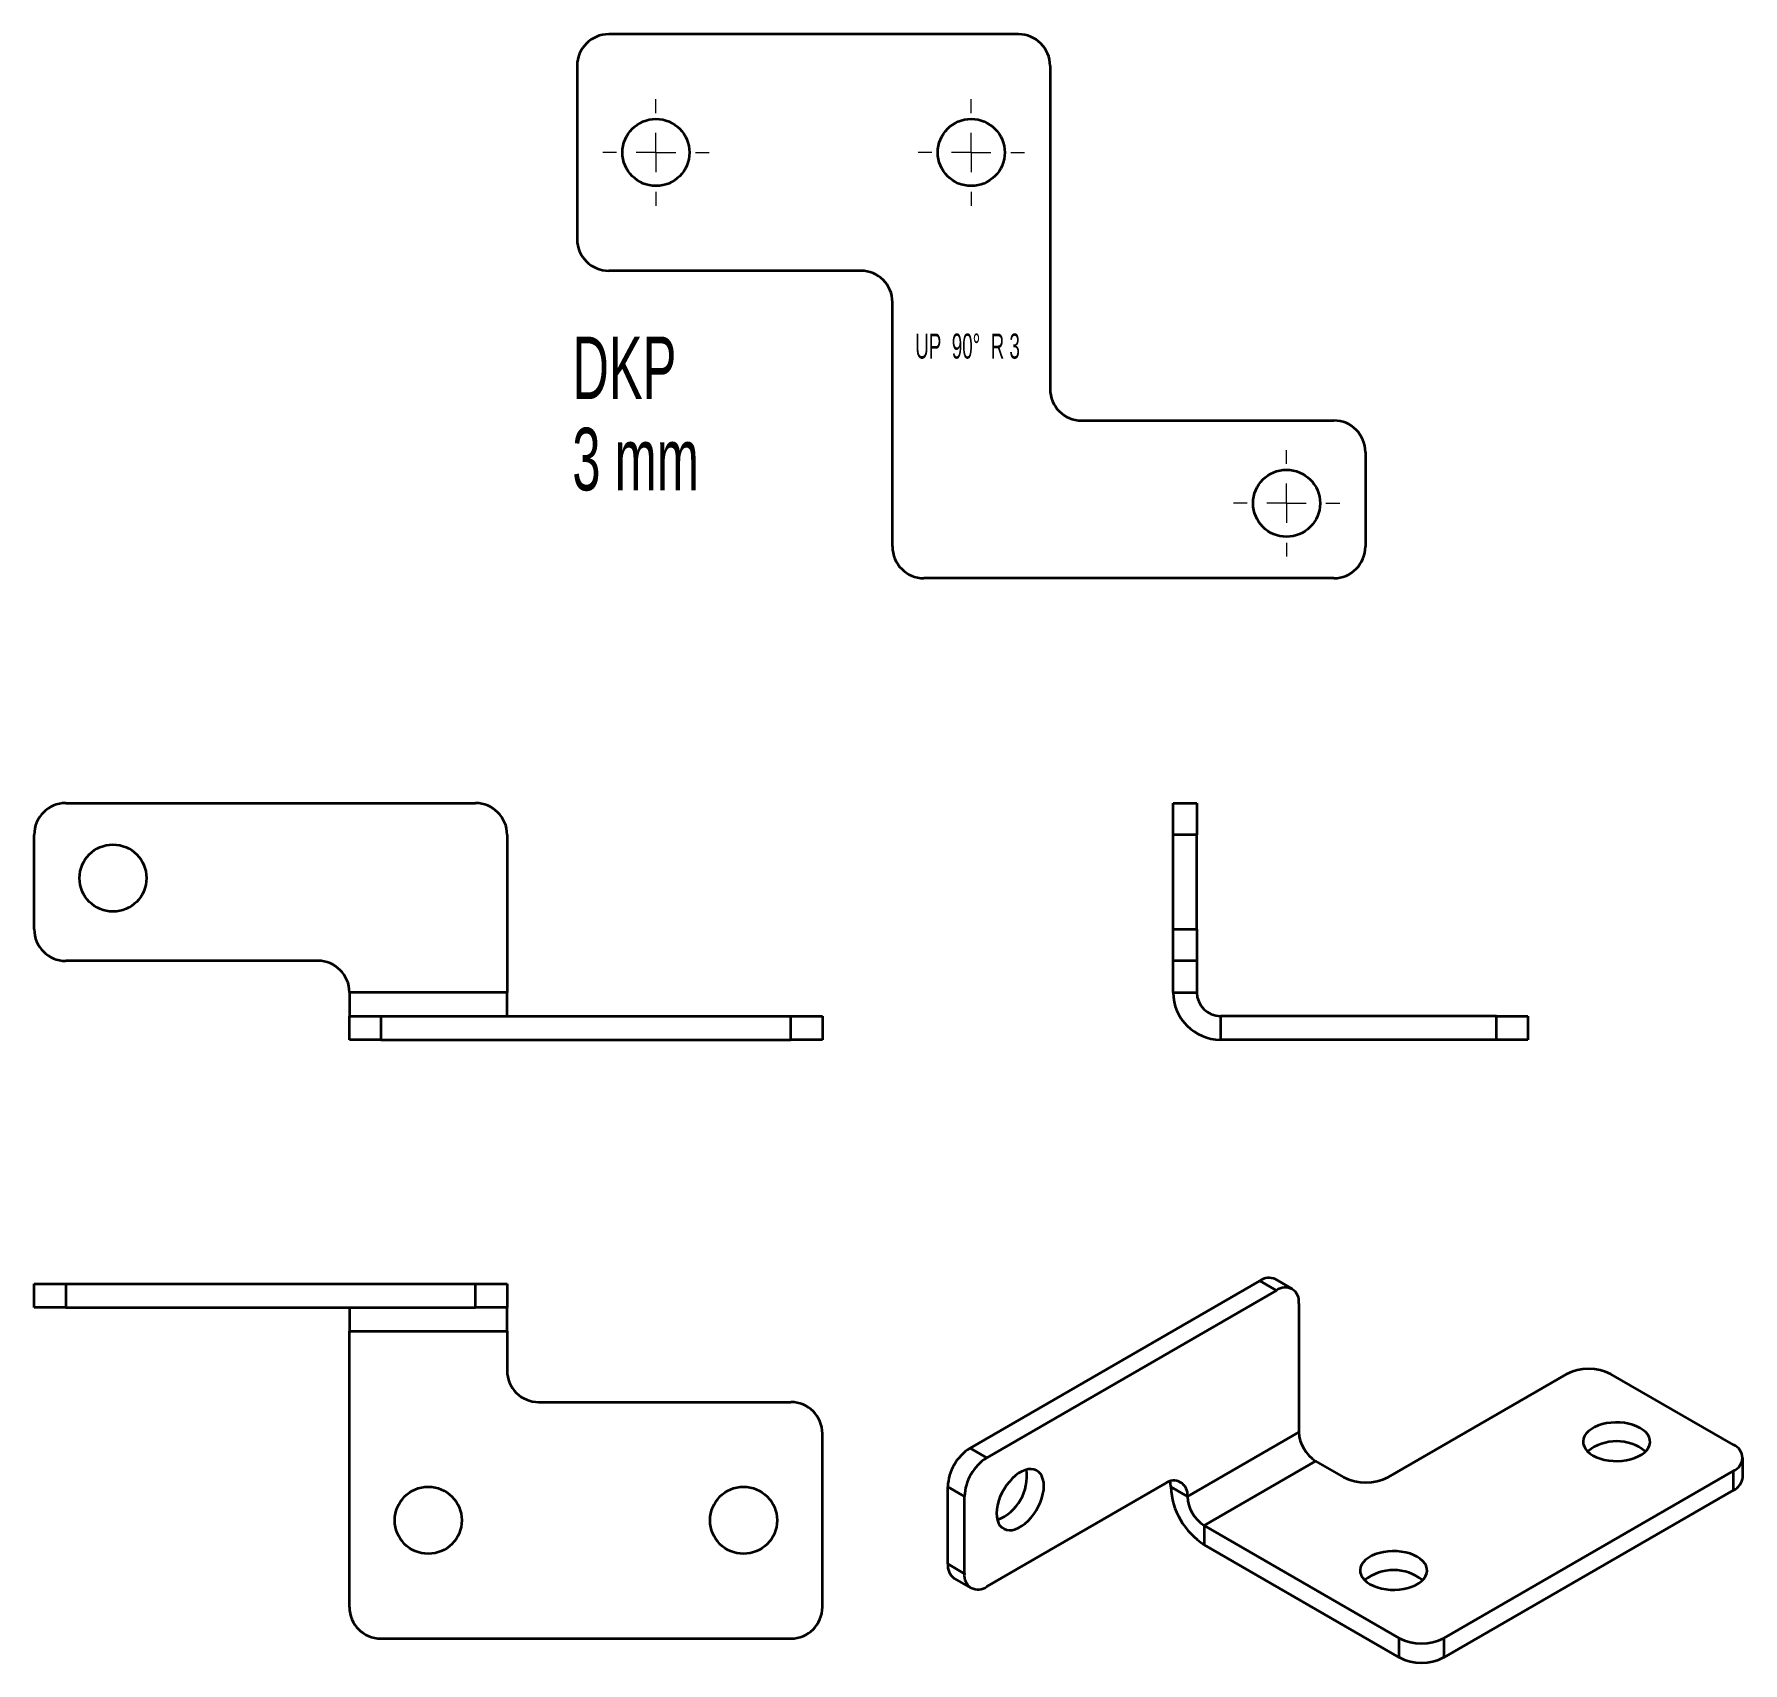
# Model space of a CAD drawing. Header units: millimetres. Extents: x -229 to -12, y 1 to 207.
import ezdxf

# ---------------------------------------------------------------- set-up
doc = ezdxf.new("R2010")
doc.units = ezdxf.units.MM
doc.styles.add('SLDTEXTSTYLE0', font='TXT', dxfattribs={"width": 0.56125})
doc.styles.add('SLDTEXTSTYLE1', font='TXT', dxfattribs={"width": 0.605})

# ---------------------------------------------------------------- blocks, each defined once
blk = doc.blocks.new('SW_NOTE_0')
at = {"color": 0, "linetype": 'Continuous', "lineweight": 0, "char_height": 7.938, "attachment_point": 1, "style": 'SLDTEXTSTYLE1'}
for s, insert in [('DKP', (0, 10.23)), ('3 mm', (0, -1.35))]:
    blk.add_mtext(s, dxfattribs=dict(at, insert=insert))
blk = doc.blocks.new('SW_CENTERMARKSYMBOL_0')
at = {"color": 0, "linetype": 'Continuous', "lineweight": 18}
for p, q in [((0, 5), (0, 6.75)), ((0, 0), (0, 2.5)), ((-5, 0), (-6.75, 0)), ((0, 0), (-2.5, 0)), ((0, 0), (0, -2.5)), ((0, 0), (2.5, 0)), ((5, 0), (6.75, 0)), ((0, -5), (0, -6.75))]:
    blk.add_line(p, q, dxfattribs=at)
blk = doc.blocks.new('SW_CENTERMARKSYMBOL_1')
at = {"color": 0, "linetype": 'Continuous', "lineweight": 18}
for p, q in [((0, 5), (0, 6.75)), ((0, 0), (0, 2.5)), ((-5, 0), (-6.75, 0)), ((0, 0), (-2.5, 0)), ((0, 0), (0, -2.5)), ((0, 0), (2.5, 0)), ((5, 0), (6.75, 0)), ((0, -5), (0, -6.75))]:
    blk.add_line(p, q, dxfattribs=at)
blk = doc.blocks.new('SW_CENTERMARKSYMBOL_2')
at = {"color": 0, "linetype": 'Continuous', "lineweight": 18}
for p, q in [((0, 5), (0, 6.75)), ((0, 0), (0, 2.5)), ((-5, 0), (-6.75, 0)), ((0, 0), (-2.5, 0)), ((0, 0), (0, -2.5)), ((0, 0), (2.5, 0)), ((5, 0), (6.75, 0)), ((0, -5), (0, -6.75))]:
    blk.add_line(p, q, dxfattribs=at)

msp = doc.modelspace()

# ---------------------------------------------------------------- linework, layer by layer
at = {"color": 7, "linetype": 'Continuous', "lineweight": 35}
for p, q in [((-104.25, 207.41), (-156.25, 207.41)), ((-160.25, 203.41), (-160.25, 181.41)), ((-100.25, 203.41), (-100.25, 162.41)), ((-124.25, 177.41), (-156.25, 177.41)), ((-120.25, 142.41), (-120.25, 173.41)), ((-96.25, 158.41), (-64.25, 158.41)), ((-60.25, 154.41), (-60.25, 142.41)), ((-64.25, 138.41), (-116.25, 138.41)), ((-225.14, 109.87), (-173.14, 109.87)), ((-84.63, 109.87), (-81.63, 109.87)), ((-84.63, 105.87), (-84.63, 109.87)), ((-81.63, 109.87), (-81.63, 105.87)), ((-229.14, 93.87), (-229.14, 105.87)), ((-169.14, 105.87), (-169.14, 85.87)), ((-81.63, 105.87), (-84.63, 105.87)), ((-84.63, 93.87), (-84.63, 105.87)), ((-81.63, 93.87), (-81.63, 105.87)), ((-84.63, 93.87), (-81.63, 93.87)), ((-84.63, 89.87), (-84.63, 93.87)), ((-81.63, 93.87), (-81.63, 89.87)), ((-193.14, 89.87), (-225.14, 89.87)), ((-81.63, 89.87), (-84.63, 89.87)), ((-84.63, 85.87), (-84.63, 89.87)), ((-81.63, 89.87), (-81.63, 85.87)), ((-169.14, 85.87), (-189.14, 85.87)), ((-189.14, 85.87), (-189.14, 82.87)), ((-169.14, 82.87), (-169.14, 85.87)), ((-84.63, 85.87), (-81.63, 85.87)), ((-189.14, 79.87), (-189.14, 82.87)), ((-189.14, 82.87), (-185.14, 82.87)), ((-185.14, 82.87), (-185.14, 79.87)), ((-185.14, 82.87), (-133.14, 82.87)), ((-133.14, 79.87), (-133.14, 82.87)), ((-133.14, 82.87), (-129.14, 82.87)), ((-129.14, 82.87), (-129.14, 79.87)), ((-78.63, 82.87), (-78.63, 79.87)), ((-43.63, 82.87), (-78.63, 82.87)), ((-43.63, 79.87), (-43.63, 82.87)), ((-43.63, 82.87), (-39.63, 82.87)), ((-39.63, 82.87), (-39.63, 79.87)), ((-185.14, 79.87), (-189.14, 79.87)), ((-185.14, 79.87), (-133.14, 79.87)), ((-129.14, 79.87), (-133.14, 79.87)), ((-43.63, 79.87), (-78.63, 79.87)), ((-39.63, 79.87), (-43.63, 79.87)), ((-229.14, 45.9), (-229.14, 48.9)), ((-229.14, 48.9), (-225.14, 48.9)), ((-225.14, 48.9), (-225.14, 45.9)), ((-225.14, 48.9), (-173.14, 48.9)), ((-173.14, 45.9), (-173.14, 48.9)), ((-173.14, 48.9), (-169.14, 48.9)), ((-169.14, 48.9), (-169.14, 45.9)), ((-110.41, 28.05), (-73.64, 49.28)), ((-108.28, 26.83), (-71.51, 48.06)), ((-71.51, 48.06), (-73.64, 49.28)), ((-69.52, 48.25), (-71.64, 49.48)), ((-225.14, 45.9), (-229.14, 45.9)), ((-225.14, 45.9), (-173.14, 45.9)), ((-189.14, 45.9), (-189.14, 42.9)), ((-169.14, 45.9), (-173.14, 45.9)), ((-169.14, 42.9), (-169.14, 45.9)), ((-68.69, 46.42), (-68.69, 30.09)), ((-189.14, 42.9), (-169.14, 42.9)), ((-189.14, 7.9), (-189.14, 42.9)), ((-169.14, 42.9), (-169.14, 37.9)), ((-57.37, 24.38), (-34.75, 37.44)), ((-13.53, 28.46), (-29.09, 37.44)), ((-165.14, 33.9), (-133.14, 33.9)), ((-129.14, 7.9), (-129.14, 29.9)), ((-68.69, 30.09), (-82.83, 21.93)), ((-110.41, 28.05), (-108.28, 26.83)), ((-80.71, 18.25), (-66.57, 26.42)), ((-66.57, 26.42), (-63.03, 24.38)), ((-12.36, 24.38), (-12.36, 26.83)), ((-50.3, 3.97), (-13.53, 25.19)), ((-13.53, 22.74), (-13.53, 25.19)), ((-111.11, 21.93), (-113.23, 23.15)), ((-113.23, 13.36), (-113.23, 23.15)), ((-111.11, 12.13), (-111.11, 21.93)), ((-85.66, 23.56), (-108.28, 10.5)), ((-84.95, 23.15), (-82.83, 21.93)), ((-50.3, 1.52), (-13.53, 22.74)), ((-55.96, 3.97), (-80.71, 18.25)), ((-80.71, 18.25), (-80.71, 15.8)), ((-55.96, 1.52), (-80.71, 15.8)), ((-113.23, 13.36), (-111.11, 12.13)), ((-112.41, 11.53), (-110.28, 10.3)), ((-185.14, 3.9), (-133.14, 3.9)), ((-55.96, 1.52), (-55.96, 3.97)), ((-50.3, 3.97), (-50.3, 1.52))]:
    msp.add_line(p, q, dxfattribs=at)
at = {"color": 7, "linetype": 'Continuous', "lineweight": 35, "flags": 128}
for points in [[(-31.39, 27.13), (-30.95, 26.91), (-30.46, 26.73), (-29.94, 26.58), (-29.39, 26.48), (-28.82, 26.43), (-28.24, 26.41), (-27.66, 26.45), (-27.1, 26.53), (-26.56, 26.65), (-26.05, 26.82), (-25.59, 27.02), (-25.18, 27.25), (-24.83, 27.52), (-24.54, 27.81), (-24.33, 28.12), (-24.19, 28.45), (-24.13, 28.78), (-24.15, 29.12), (-24.25, 29.45), (-24.43, 29.77), (-24.68, 30.07), (-24.99, 30.35), (-25.38, 30.6), (-25.81, 30.82), (-26.3, 31.01), (-26.82, 31.15), (-27.38, 31.25), (-27.95, 31.31), (-28.53, 31.32), (-29.1, 31.28), (-29.67, 31.21), (-30.21, 31.08), (-30.71, 30.92), (-31.17, 30.72), (-31.58, 30.48), (-31.94, 30.21), (-32.22, 29.92), (-32.43, 29.61), (-32.57, 29.28), (-32.63, 28.95), (-32.61, 28.62), (-32.51, 28.29), (-32.34, 27.97), (-32.09, 27.66), (-31.77, 27.38), (-31.39, 27.13)], [(-101.04, 23.26), (-101.06, 23.71), (-101.15, 24.13), (-101.29, 24.5), (-101.47, 24.81), (-101.71, 25.06), (-101.99, 25.24), (-102.31, 25.36), (-102.66, 25.4), (-103.04, 25.37), (-103.43, 25.27), (-103.84, 25.1), (-104.25, 24.87), (-104.65, 24.57), (-105.05, 24.21), (-105.42, 23.8), (-105.77, 23.36), (-106.09, 22.87), (-106.37, 22.37), (-106.61, 21.84), (-106.8, 21.31), (-106.94, 20.79), (-107.02, 20.28), (-107.05, 19.79), (-107.02, 19.33), (-106.94, 18.91), (-106.8, 18.55), (-106.61, 18.24), (-106.37, 17.99), (-106.09, 17.8), (-105.77, 17.69), (-105.42, 17.64), (-105.05, 17.67), (-104.65, 17.77), (-104.25, 17.94), (-103.84, 18.18), (-103.43, 18.48), (-103.04, 18.83), (-102.66, 19.24), (-102.31, 19.69), (-101.99, 20.17), (-101.71, 20.68), (-101.47, 21.2), (-101.29, 21.73), (-101.15, 22.26), (-101.06, 22.77), (-101.04, 23.26)], [(-84.95, 23.15), (-84.98, 23.6), (-85.02, 23.84)], [(-59.67, 10.8), (-59.23, 10.58), (-58.75, 10.4), (-58.22, 10.26), (-57.67, 10.15), (-57.1, 10.1), (-56.52, 10.09), (-55.94, 10.12), (-55.38, 10.2), (-54.84, 10.32), (-54.33, 10.49), (-53.87, 10.69), (-53.46, 10.93), (-53.11, 11.19), (-52.83, 11.48), (-52.61, 11.8), (-52.48, 12.12), (-52.42, 12.45), (-52.44, 12.79), (-52.54, 13.12), (-52.71, 13.44), (-52.96, 13.74), (-53.28, 14.02), (-53.66, 14.27), (-54.1, 14.49), (-54.58, 14.68), (-55.11, 14.82), (-55.66, 14.92), (-56.23, 14.98), (-56.81, 14.99), (-57.39, 14.96), (-57.95, 14.88), (-58.49, 14.75), (-59, 14.59), (-59.46, 14.39), (-59.87, 14.15), (-60.22, 13.88), (-60.5, 13.59), (-60.72, 13.28), (-60.85, 12.96), (-60.91, 12.62), (-60.89, 12.29), (-60.79, 11.96), (-60.62, 11.64), (-60.37, 11.34), (-60.05, 11.06), (-59.67, 10.8)]]:
    msp.add_lwpolyline(points, dxfattribs=at)
at = {"color": 7, "linetype": 'Continuous', "lineweight": 35}
for centre in [(-150.25, 192.41), (-110.25, 192.41), (-70.25, 147.91), (-219.14, 100.37), (-179.14, 18.9), (-139.14, 18.9)]:
    msp.add_circle(centre, 4.25, dxfattribs=at)
for centre, radius, start, end in [((-156.25, 203.41), 4, 90, 180), ((-104.25, 203.41), 4, 0, 90), ((-156.25, 181.41), 4, 180, 270), ((-124.25, 173.41), 4, 0, 90), ((-96.25, 162.41), 4, 180, 270), ((-64.25, 154.41), 4, 0, 90), ((-116.25, 142.41), 4, 180, 270), ((-64.25, 142.41), 4, 270, 0), ((-225.14, 105.87), 4, 90, 180), ((-173.14, 105.87), 4, 0, 90), ((-225.14, 93.87), 4, 180, 270), ((-193.14, 85.87), 4, 0, 90), ((-78.63, 85.87), 6, 180, 270), ((-78.63, 85.87), 3, 180, 270), ((-72.47, 47.67), 1.99, 65.3866, 125.9239), ((-70.42, 46.69), 1.75, 351.2702, 128.7191), ((-165.14, 37.9), 4, 180, 270), ((-31.92, 32.01), 6.12, 62.4914, 117.5086), ((-133.14, 29.9), 4, 0, 90), ((-64.1, 30.29), 4.59, 182.4764, 237.5236), ((-28.38, 22.98), 5.94, 51.7114, 128.2886), ((-14.17, 26.83), 1.75, 291.2683, 68.7317), ((-107.12, 22.89), 6.12, 122.4871, 177.5129), ((-105, 21.66), 6.12, 122.4873, 177.5127), ((-109.14, 24.47), 5.94, 291.7028, 8.3026), ((-84.56, 22.19), 1.75, 351.271, 128.7182), ((-60.2, 29.81), 6.12, 242.4914, 297.5086), ((-14.35, 24.56), 1.99, 294.0681, 354.6117), ((-75.76, 23.56), 9.19, 182.5201, 237.4799), ((-78.24, 22.13), 4.59, 182.4763, 237.5237), ((-111.25, 13.15), 1.99, 174.0725, 234.6153), ((-109.38, 11.87), 1.75, 171.2702, 308.7191), ((-56.67, 6.65), 5.94, 51.7114, 128.2886), ((-185.14, 7.9), 4, 180, 270), ((-133.14, 7.9), 4, 270, 0), ((-53.13, 9.4), 6.12, 242.4914, 297.5086), ((-53.13, 6.95), 6.12, 242.4914, 297.5086)]:
    msp.add_arc(centre, radius, start, end, dxfattribs=at)

# ---------------------------------------------------------------- block references
at = {"color": 7, "linetype": 'Continuous', "lineweight": 18}
for name, p in [('SW_CENTERMARKSYMBOL_2', (-150.25, 192.41)), ('SW_CENTERMARKSYMBOL_1', (-110.25, 192.41)), ('SW_CENTERMARKSYMBOL_0', (-70.25, 147.91))]:
    msp.add_blockref(name, p, dxfattribs=at)
at = {"color": 7, "linetype": 'Continuous', "lineweight": 0}
msp.add_blockref('SW_NOTE_0', (-160.86, 158.83), dxfattribs=at)

# ---------------------------------------------------------------- texts
at = {"color": 7, "linetype": 'Continuous', "lineweight": 0, "insert": (-110.72, 169.44), "char_height": 3.175, "attachment_point": 2, "style": 'SLDTEXTSTYLE0'}
msp.add_mtext('UP  90°  R 3', dxfattribs=at)

doc.saveas('drawing.dxf')
